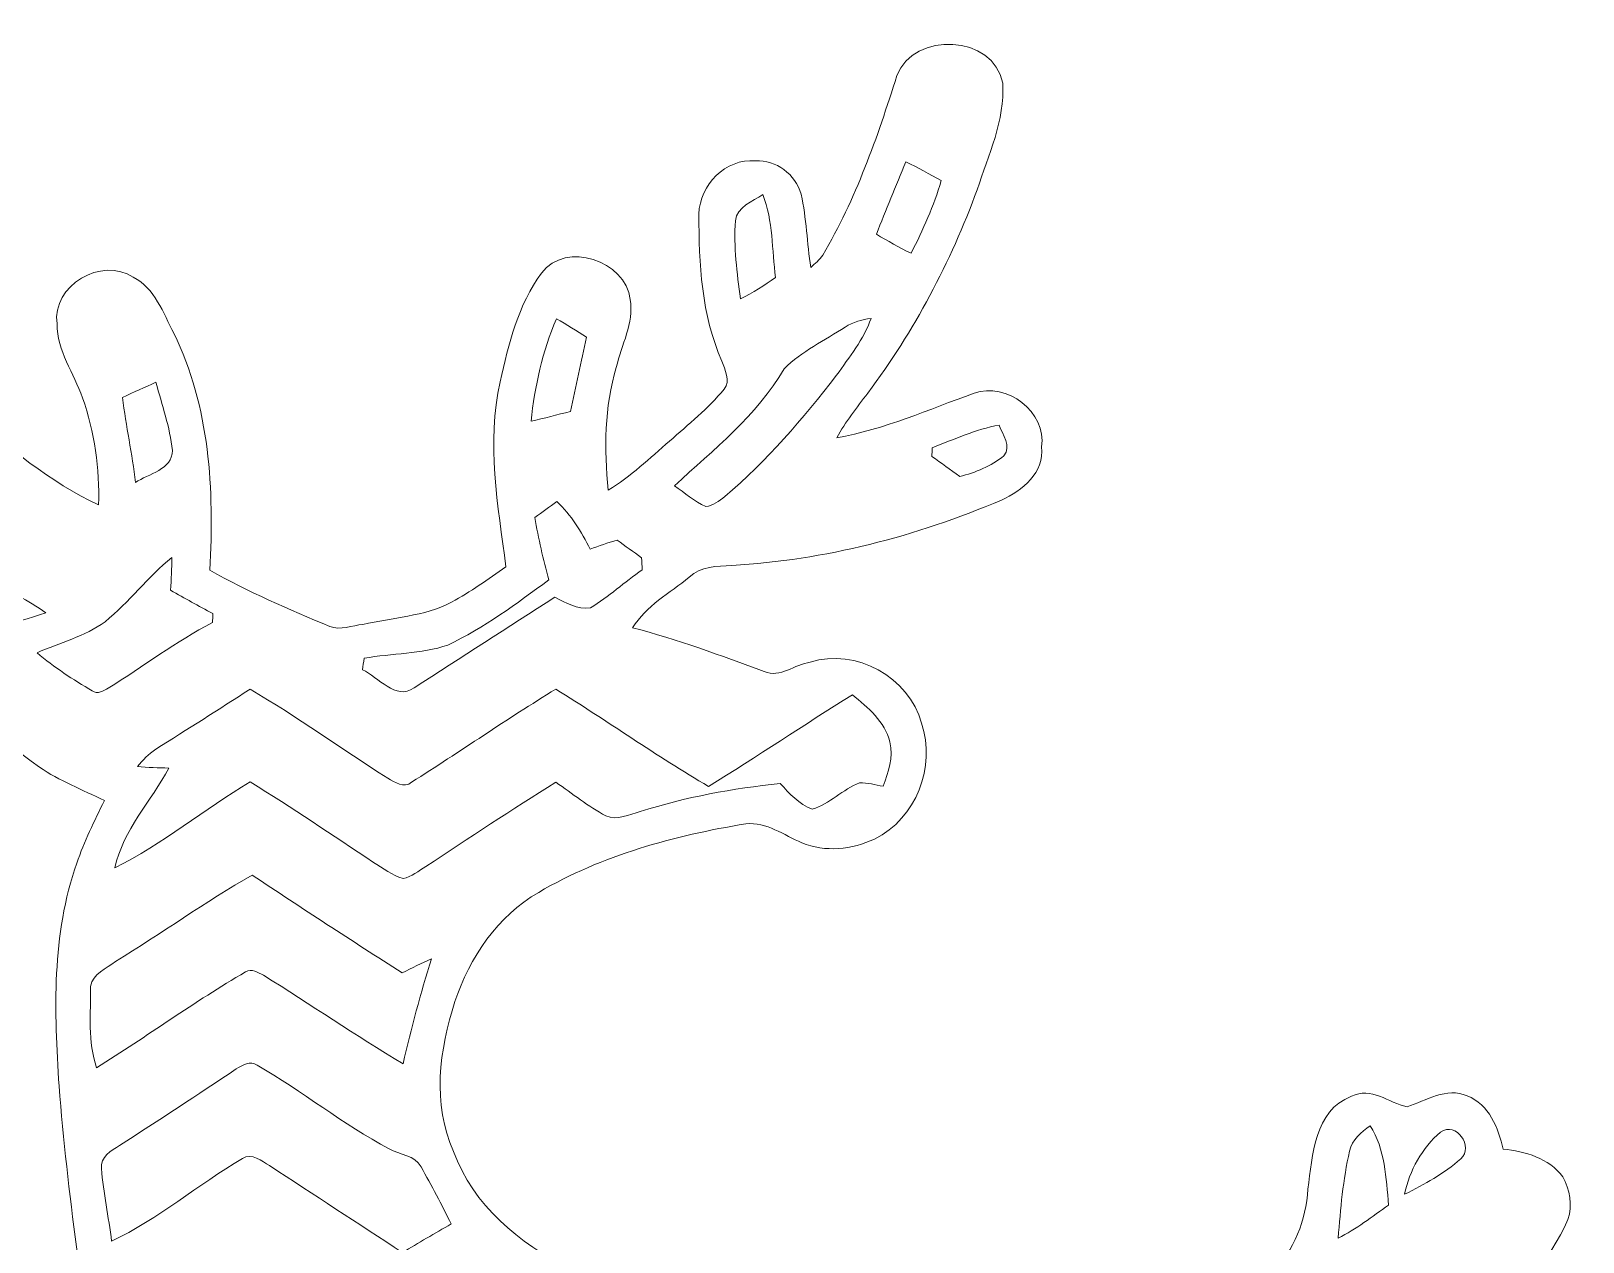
# Model space of a CAD drawing. Header units: centimetres. Extents: x -16.4 to 16.4, y -12.9 to 13.
# Drawn here: x -0.06 to 16.4, y 0.2 to 13.04 of the extents above; entities that cross this region are included whole.
import ezdxf

# ---------------------------------------------------------------- set-up
doc = ezdxf.new("R2010")
doc.units = ezdxf.units.CM
doc.header["$MEASUREMENT"] = 0
doc.layers.add('Layer 1', color=7, linetype='Continuous')

msp = doc.modelspace()

# ---------------------------------------------------------------- linework, layer by layer
at = {"layer": 'Layer 1', "color": 8, "lineweight": 9}
for points, knots in [([(9.12174, 12.56405), (9.30024, 13.03642), (10.14726, 13.00079), (10.24427, 12.48292), (10.24427, 12.48292), (10.26473, 12.08992), (10.09539, 11.72021), (9.97299, 11.35403), (9.97299, 11.35403), (9.69111, 10.58462), (9.30588, 9.85366), (8.81235, 9.1982), (8.81235, 9.1982), (8.69911, 9.04263), (8.57634, 8.8934), (8.48356, 8.72406), (8.48356, 8.72406), (8.98944, 8.81085), (9.45899, 9.02605), (9.93983, 9.19538), (9.93983, 9.19538), (10.2873, 9.3245), (10.70782, 8.99324), (10.65667, 8.6267), (10.65667, 8.6267), (10.68877, 8.35542), (10.45206, 8.16209), (10.22981, 8.06367), (10.22981, 8.06367), (9.32494, 7.67702), (8.35621, 7.42655), (7.37231, 7.37011), (7.37231, 7.37011), (7.21638, 7.36093), (7.0414, 7.36305), (6.92005, 7.24452), (6.92005, 7.24452), (6.7112, 7.07907), (6.46497, 6.93901), (6.31856, 6.709), (6.31856, 6.709), (6.79481, 6.588), (7.25448, 6.41443), (7.71521, 6.24475), (7.71521, 6.24475), (7.8849, 6.17207), (8.038, 6.32306), (8.2031, 6.34352), (8.2031, 6.34352), (8.68534, 6.50157), (9.2512, 6.18301), (9.38279, 5.69759), (9.38279, 5.69759), (9.53554, 5.23157), (9.32986, 4.69076), (8.88502, 4.46886), (8.88502, 4.46886), (8.64865, 4.35809), (8.35938, 4.32528), (8.11491, 4.43041), (8.11491, 4.43041), (7.92229, 4.50837), (7.74202, 4.65372), (7.52083, 4.63044), (7.52083, 4.63044), (6.75848, 4.50485), (5.99471, 4.29706), (5.32373, 3.90407), (5.32373, 3.90407), (4.8877, 3.65359), (4.59419, 3.21403), (4.43473, 2.74554), (4.43473, 2.74554), (4.27175, 2.23613), (4.19167, 1.66146), (4.42203, 1.15769), (4.42203, 1.15769), (4.62417, 0.58619), (5.12335, 0.18261), (5.64546, -0.08726), (5.64546, -0.08726), (6.26494, -0.39347), (6.93099, -0.59703), (7.60585, -0.7399), (7.60585, -0.7399), (9.00355, -1.01189), (10.463, -1.02812), (11.84906, -0.68028), (11.84906, -0.68028), (12.2865, -0.55822), (12.74194, -0.4284), (13.09719, -0.13101), (13.09719, -0.13101), (13.33284, 0.10571), (13.46161, 0.42673), (13.47889, 0.75835), (13.47889, 0.75835), (13.53428, 1.115), (13.54134, 1.5902), (13.94174, 1.74119), (13.94174, 1.74119), (14.14847, 1.85019), (14.33509, 1.67098), (14.53052, 1.63112), (14.53052, 1.63112), (14.73408, 1.69532), (14.94927, 1.84102), (15.1687, 1.74683), (15.1687, 1.74683), (15.40224, 1.65299), (15.4989, 1.40781), (15.54935, 1.18133), (15.54935, 1.18133), (15.78218, 1.16051), (16.03547, 1.08431), (16.18188, 0.88852), (16.18188, 0.88852), (16.25984, 0.75623), (16.28489, 0.58407), (16.23691, 0.43661), (16.23691, 0.43661), (16.05594, -0.02129), (15.64424, -0.32715), (15.42235, -0.76036), (15.42235, -0.76036), (15.29464, -0.97203), (15.25795, -1.22144), (15.24666, -1.46451), (15.24666, -1.46451), (15.22761, -1.86103), (15.24878, -2.26108), (15.32145, -2.65231), (15.32145, -2.65231), (15.6132, -4.35799), (16.2228, -6.00688), (16.32651, -7.74396), (16.32651, -7.74396), (16.39601, -8.52147), (16.20975, -9.28454), (16.0577, -10.04019), (16.0577, -10.04019), (15.89119, -10.7969), (15.71092, -11.55008), (15.52747, -12.30291), (15.52747, -12.30291), (13.9749, -12.36359), (12.41985, -12.31137), (10.86657, -12.33078), (10.86657, -12.33078), (10.35328, -12.32337), (9.83576, -12.35829), (9.32564, -12.29091), (9.32564, -12.29091), (10.23581, -11.30314), (11.14844, -10.28184), (11.70971, -9.04676), (11.70971, -9.04676), (11.8727, -8.70634), (11.92773, -8.30311), (11.79544, -7.94328), (11.79544, -7.94328), (11.58201, -7.2857), (11.25534, -6.64753), (10.75263, -6.16422), (10.75263, -6.16422), (10.36775, -5.7931), (9.84952, -5.57261), (9.314, -5.56168), (9.314, -5.56168), (8.45851, -5.47595), (7.5367, -5.71408), (6.92181, -6.33849), (6.92181, -6.33849), (6.43427, -6.84367), (6.17604, -7.54182), (6.14888, -8.23785), (6.14888, -8.23785), (6.07197, -9.61226), (6.3429, -10.97188), (6.5969, -12.31526), (6.5969, -12.31526), (4.8242, -12.34454), (3.05114, -12.32619), (1.27843, -12.32513), (1.27843, -12.32513), (1.25514, -12.30009), (1.23186, -12.27539), (1.20893, -12.25105), (1.20893, -12.25105), (1.30559, -11.25692), (1.35569, -10.25856), (1.37685, -9.2602), (1.37685, -9.2602), (1.37368, -8.56099), (1.40437, -7.85897), (1.32676, -7.16258), (1.32676, -7.16258), (1.16836, -5.28545), (0.92459, -3.41713), (0.65648, -1.55305), (0.65648, -1.55305), (0.50267, -0.42064), (0.32663, 0.71037), (0.23879, 1.85055), (0.23879, 1.85055), (0.18905, 2.64006), (0.15554, 3.4578), (0.42859, 4.2138), (0.42859, 4.2138), (0.49985, 4.44558), (0.61521, 4.65972), (0.71892, 4.87773), (0.71892, 4.87773), (0.48644, 4.99027), (0.24338, 5.08622), (0.02959, 5.23263), (0.02959, 5.23263), (-0.44877, 5.54907), (-0.75251, 6.05919), (-0.967, 6.57953), (-0.967, 6.57953), (-0.61528, 6.68642), (-0.25016, 6.7471), (0.09733, 6.8681), (0.09733, 6.8681), (0.00278, 6.9316), (-0.09141, 6.99793), (-0.19442, 7.04555), (-0.19442, 7.04555), (-0.39868, 7.07977), (-0.60541, 7.05225), (-0.81037, 7.04908), (-0.81037, 7.04908), (-1.71771, 7.01415), (-2.62188, 7.17608), (-3.49078, 7.42796), (-3.49078, 7.42796), (-3.67845, 7.483), (-3.85026, 7.61494), (-3.93386, 7.79344), (-3.93386, 7.79344), (-4.01571, 8.01675), (-3.96667, 8.29827), (-3.77511, 8.45102), (-3.77511, 8.45102), (-3.62095, 8.58507), (-3.39905, 8.60589), (-3.20608, 8.56002), (-3.20608, 8.56002), (-2.74959, 8.44431), (-2.29063, 8.28839), (-1.81438, 8.29086), (-1.81438, 8.29086), (-2.46419, 8.99712), (-3.09884, 9.73372), (-3.52852, 10.60049), (-3.52852, 10.60049), (-3.68304, 10.92964), (-3.87495, 11.24996), (-3.96138, 11.60591), (-3.96138, 11.60591), (-4.10355, 12.02642), (-3.60684, 12.42788), (-3.21561, 12.28889), (-3.21561, 12.28889), (-2.99795, 12.23174), (-2.85895, 12.03842), (-2.78028, 11.83945), (-2.78028, 11.83945), (-2.57743, 11.34873), (-2.32696, 10.87813), (-2.03486, 10.43433), (-2.03486, 10.43433), (-1.95337, 10.31298), (-1.86588, 10.19339), (-1.75617, 10.09532), (-1.75617, 10.09532), (-1.74417, 10.33343), (-1.74206, 10.57157), (-1.74488, 10.80969), (-1.74488, 10.80969), (-1.72618, 11.09615), (-1.45031, 11.33568), (-1.16174, 11.30499), (-1.16174, 11.30499), (-0.95466, 11.30852), (-0.77545, 11.15259), (-0.68408, 10.97655), (-0.68408, 10.97655), (-0.49146, 10.32497), (-0.54155, 9.62435), (-0.74616, 8.98194), (-0.74616, 8.98194), (-0.2992, 8.6327), (0.14072, 8.25276), (0.65789, 8.01146), (0.65789, 8.01146), (0.66953, 8.39598), (0.61697, 8.78545), (0.48679, 9.14775), (0.48679, 9.14775), (0.39648, 9.40881), (0.21657, 9.64517), (0.21727, 9.93127), (0.21727, 9.93127), (0.15906, 10.33803), (0.69317, 10.64953), (1.02407, 10.42516), (1.02407, 10.42516), (1.25479, 10.31192), (1.34228, 10.04663), (1.45517, 9.83214), (1.45517, 9.83214), (1.83617, 9.05462), (1.88626, 8.17056), (1.83582, 7.32001), (1.83582, 7.32001), (2.24504, 7.09071), (2.67543, 6.90162), (3.10934, 6.72452), (3.10934, 6.72452), (3.22259, 6.6769), (3.34606, 6.73405), (3.4593, 6.74534), (3.4593, 6.74534), (3.77433, 6.81589), (4.107, 6.82965), (4.3991, 6.97923), (4.3991, 6.97923), (4.60054, 7.09035), (4.78786, 7.22406), (4.97554, 7.35635), (4.97554, 7.35635), (4.8944, 8.00511), (4.76493, 8.66902), (4.91627, 9.31815), (4.91627, 9.31815), (5.00482, 9.71855), (5.10677, 10.13553), (5.35301, 10.47067), (5.35301, 10.47067), (5.61548, 10.81533), (6.24377, 10.60261), (6.29422, 10.18985), (6.29422, 10.18985), (6.33797, 9.93621), (6.19897, 9.70973), (6.14711, 9.47054), (6.14711, 9.47054), (6.01976, 9.05002), (6.01729, 8.60271), (6.06033, 8.1688), (6.06033, 8.1688), (6.30092, 8.30991), (6.49989, 8.50923), (6.71156, 8.68807), (6.71156, 8.68807), (6.90911, 8.86623), (7.12184, 9.0324), (7.28976, 9.23982), (7.28976, 9.23982), (7.36173, 9.33048), (7.29611, 9.44337), (7.26683, 9.53722), (7.26683, 9.53722), (7.04811, 10.02511), (7.02447, 10.57051), (7.0213, 11.09615), (7.0213, 11.09615), (7.0347, 11.40483), (7.30246, 11.68634), (7.62243, 11.66024), (7.62243, 11.66024), (7.8415, 11.67329), (8.04753, 11.5163), (8.10679, 11.3064), (8.10679, 11.3064), (8.16218, 11.05099), (8.16959, 10.78747), (8.20768, 10.52888), (8.20768, 10.52888), (8.25214, 10.57015), (8.29976, 10.60967), (8.33575, 10.65941), (8.33575, 10.65941), (8.68675, 11.25349), (8.91501, 11.90859), (9.12174, 12.56405), (9.12174, 12.56405), (9.12174, 12.56405), (9.12174, 12.56405), (9.12174, 12.56405)], [0, 0, 0, 0, 0.01010101, 0.01010101, 0.01010101, 0.01010101, 0.02020202, 0.02020202, 0.02020202, 0.02020202, 0.03030303, 0.03030303, 0.03030303, 0.03030303, 0.04040404, 0.04040404, 0.04040404, 0.04040404, 0.05050505, 0.05050505, 0.05050505, 0.05050505, 0.06060606, 0.06060606, 0.06060606, 0.06060606, 0.07070707, 0.07070707, 0.07070707, 0.07070707, 0.08080808, 0.08080808, 0.08080808, 0.08080808, 0.09090909, 0.09090909, 0.09090909, 0.09090909, 0.1010101, 0.1010101, 0.1010101, 0.1010101, 0.11111111, 0.11111111, 0.11111111, 0.11111111, 0.12121212, 0.12121212, 0.12121212, 0.12121212, 0.13131313, 0.13131313, 0.13131313, 0.13131313, 0.14141414, 0.14141414, 0.14141414, 0.14141414, 0.15151515, 0.15151515, 0.15151515, 0.15151515, 0.16161616, 0.16161616, 0.16161616, 0.16161616, 0.17171717, 0.17171717, 0.17171717, 0.17171717, 0.18181818, 0.18181818, 0.18181818, 0.18181818, 0.19191919, 0.19191919, 0.19191919, 0.19191919, 0.2020202, 0.2020202, 0.2020202, 0.2020202, 0.21212121, 0.21212121, 0.21212121, 0.21212121, 0.22222222, 0.22222222, 0.22222222, 0.22222222, 0.23232323, 0.23232323, 0.23232323, 0.23232323, 0.24242424, 0.24242424, 0.24242424, 0.24242424, 0.25252525, 0.25252525, 0.25252525, 0.25252525, 0.26262626, 0.26262626, 0.26262626, 0.26262626, 0.27272727, 0.27272727, 0.27272727, 0.27272727, 0.28282828, 0.28282828, 0.28282828, 0.28282828, 0.29292929, 0.29292929, 0.29292929, 0.29292929, 0.3030303, 0.3030303, 0.3030303, 0.3030303, 0.31313131, 0.31313131, 0.31313131, 0.31313131, 0.32323232, 0.32323232, 0.32323232, 0.32323232, 0.33333333, 0.33333333, 0.33333333, 0.33333333, 0.34343434, 0.34343434, 0.34343434, 0.34343434, 0.35353535, 0.35353535, 0.35353535, 0.35353535, 0.36363636, 0.36363636, 0.36363636, 0.36363636, 0.37373737, 0.37373737, 0.37373737, 0.37373737, 0.38383838, 0.38383838, 0.38383838, 0.38383838, 0.39393939, 0.39393939, 0.39393939, 0.39393939, 0.4040404, 0.4040404, 0.4040404, 0.4040404, 0.41414141, 0.41414141, 0.41414141, 0.41414141, 0.42424242, 0.42424242, 0.42424242, 0.42424242, 0.43434343, 0.43434343, 0.43434343, 0.43434343, 0.44444444, 0.44444444, 0.44444444, 0.44444444, 0.45454545, 0.45454545, 0.45454545, 0.45454545, 0.46464646, 0.46464646, 0.46464646, 0.46464646, 0.47474747, 0.47474747, 0.47474747, 0.47474747, 0.48484848, 0.48484848, 0.48484848, 0.48484848, 0.49494949, 0.49494949, 0.49494949, 0.49494949, 0.50505051, 0.50505051, 0.50505051, 0.50505051, 0.51515152, 0.51515152, 0.51515152, 0.51515152, 0.52525253, 0.52525253, 0.52525253, 0.52525253, 0.53535354, 0.53535354, 0.53535354, 0.53535354, 0.54545455, 0.54545455, 0.54545455, 0.54545455, 0.55555556, 0.55555556, 0.55555556, 0.55555556, 0.56565657, 0.56565657, 0.56565657, 0.56565657, 0.57575758, 0.57575758, 0.57575758, 0.57575758, 0.58585859, 0.58585859, 0.58585859, 0.58585859, 0.5959596, 0.5959596, 0.5959596, 0.5959596, 0.60606061, 0.60606061, 0.60606061, 0.60606061, 0.61616162, 0.61616162, 0.61616162, 0.61616162, 0.62626263, 0.62626263, 0.62626263, 0.62626263, 0.63636364, 0.63636364, 0.63636364, 0.63636364, 0.64646465, 0.64646465, 0.64646465, 0.64646465, 0.65656566, 0.65656566, 0.65656566, 0.65656566, 0.66666667, 0.66666667, 0.66666667, 0.66666667, 0.67676768, 0.67676768, 0.67676768, 0.67676768, 0.68686869, 0.68686869, 0.68686869, 0.68686869, 0.6969697, 0.6969697, 0.6969697, 0.6969697, 0.70707071, 0.70707071, 0.70707071, 0.70707071, 0.71717172, 0.71717172, 0.71717172, 0.71717172, 0.72727273, 0.72727273, 0.72727273, 0.72727273, 0.73737374, 0.73737374, 0.73737374, 0.73737374, 0.74747475, 0.74747475, 0.74747475, 0.74747475, 0.75757576, 0.75757576, 0.75757576, 0.75757576, 0.76767677, 0.76767677, 0.76767677, 0.76767677, 0.77777778, 0.77777778, 0.77777778, 0.77777778, 0.78787879, 0.78787879, 0.78787879, 0.78787879, 0.7979798, 0.7979798, 0.7979798, 0.7979798, 0.80808081, 0.80808081, 0.80808081, 0.80808081, 0.81818182, 0.81818182, 0.81818182, 0.81818182, 0.82828283, 0.82828283, 0.82828283, 0.82828283, 0.83838384, 0.83838384, 0.83838384, 0.83838384, 0.84848485, 0.84848485, 0.84848485, 0.84848485, 0.85858586, 0.85858586, 0.85858586, 0.85858586, 0.86868687, 0.86868687, 0.86868687, 0.86868687, 0.87878788, 0.87878788, 0.87878788, 0.87878788, 0.88888889, 0.88888889, 0.88888889, 0.88888889, 0.8989899, 0.8989899, 0.8989899, 0.8989899, 0.90909091, 0.90909091, 0.90909091, 0.90909091, 0.91919192, 0.91919192, 0.91919192, 0.91919192, 0.92929293, 0.92929293, 0.92929293, 0.92929293, 0.93939394, 0.93939394, 0.93939394, 0.93939394, 0.94949495, 0.94949495, 0.94949495, 0.94949495, 0.95959596, 0.95959596, 0.95959596, 0.95959596, 0.96969697, 0.96969697, 0.96969697, 0.96969697, 0.97979798, 0.97979798, 0.97979798, 0.97979798, 1, 1, 1, 1]), ([(9.21699, 11.64895), (9.11115, 11.39354), (9.00532, 11.13813), (8.90407, 10.88095), (8.90407, 10.88095), (9.02472, 10.81251), (9.14572, 10.74019), (9.27237, 10.68093), (9.27237, 10.68093), (9.39972, 10.92787), (9.51402, 11.18293), (9.59093, 11.45033), (9.59093, 11.45033), (9.4664, 11.51842), (9.34504, 11.58933), (9.21699, 11.64895), (9.21699, 11.64895), (9.21699, 11.64895), (9.21699, 11.64895), (9.21699, 11.64895)], [0, 0, 0, 0, 0.16666667, 0.16666667, 0.16666667, 0.16666667, 0.33333333, 0.33333333, 0.33333333, 0.33333333, 0.5, 0.5, 0.5, 0.5, 0.66666667, 0.66666667, 0.66666667, 0.66666667, 1, 1, 1, 1]), ([(7.409, 11.02524), (7.39171, 10.74866), (7.42452, 10.47067), (7.46333, 10.19692), (7.46333, 10.19692), (7.59527, 10.259), (7.71345, 10.34402), (7.83621, 10.42199), (7.83621, 10.42199), (7.79529, 10.7155), (7.81081, 11.02277), (7.70004, 11.30182), (7.70004, 11.30182), (7.59068, 11.2302), (7.4284, 11.17376), (7.409, 11.02524), (7.409, 11.02524), (7.409, 11.02524), (7.409, 11.02524), (7.409, 11.02524)], [0, 0, 0, 0, 0.16666667, 0.16666667, 0.16666667, 0.16666667, 0.33333333, 0.33333333, 0.33333333, 0.33333333, 0.5, 0.5, 0.5, 0.5, 0.66666667, 0.66666667, 0.66666667, 0.66666667, 1, 1, 1, 1]), ([(5.51211, 9.9856), (5.36148, 9.64094), (5.28387, 9.27087), (5.24259, 8.89834), (5.24259, 8.89834), (5.38264, 8.93115), (5.52058, 8.9689), (5.66099, 9.0017), (5.66099, 9.0017), (5.71743, 9.26523), (5.77493, 9.52839), (5.83244, 9.79193), (5.83244, 9.79193), (5.72519, 9.85719), (5.62112, 9.92422), (5.51211, 9.9856), (5.51211, 9.9856), (5.51211, 9.9856), (5.51211, 9.9856), (5.51211, 9.9856)], [0, 0, 0, 0, 0.16666667, 0.16666667, 0.16666667, 0.16666667, 0.33333333, 0.33333333, 0.33333333, 0.33333333, 0.5, 0.5, 0.5, 0.5, 0.66666667, 0.66666667, 0.66666667, 0.66666667, 1, 1, 1, 1]), ([(8.57493, 9.89776), (8.35339, 9.75877), (8.11454, 9.63847), (7.92511, 9.45501), (7.92511, 9.45501), (7.63584, 8.95937), (7.18005, 8.59707), (6.76236, 8.21466), (6.76236, 8.21466), (6.87207, 8.14057), (6.97367, 8.0492), (7.09644, 7.99488), (7.09644, 7.99488), (7.17405, 8.0037), (7.2379, 8.0545), (7.29717, 8.10142), (7.29717, 8.10142), (7.74449, 8.47818), (8.1262, 8.92586), (8.4832, 9.38729), (8.4832, 9.38729), (8.6162, 9.57991), (8.77177, 9.76512), (8.84763, 9.98982), (8.84763, 9.98982), (8.75167, 9.97608), (8.65677, 9.95102), (8.57493, 9.89776), (8.57493, 9.89776), (8.57493, 9.89776), (8.57493, 9.89776), (8.57493, 9.89776)], [0, 0, 0, 0, 0.11111111, 0.11111111, 0.11111111, 0.11111111, 0.22222222, 0.22222222, 0.22222222, 0.22222222, 0.33333333, 0.33333333, 0.33333333, 0.33333333, 0.44444444, 0.44444444, 0.44444444, 0.44444444, 0.55555556, 0.55555556, 0.55555556, 0.55555556, 0.66666667, 0.66666667, 0.66666667, 0.66666667, 0.77777778, 0.77777778, 0.77777778, 0.77777778, 1, 1, 1, 1]), ([(0.91224, 9.15234), (0.94752, 8.84966), (1.01525, 8.55156), (1.04806, 8.24852), (1.04806, 8.24852), (1.18565, 8.34413), (1.43753, 8.3847), (1.4407, 8.58895), (1.4407, 8.58895), (1.41319, 8.8359), (1.32958, 9.07261), (1.26502, 9.3118), (1.26502, 9.3118), (1.14684, 9.26028), (1.02901, 9.20632), (0.91224, 9.15234), (0.91224, 9.15234), (0.91224, 9.15234), (0.91224, 9.15234), (0.91224, 9.15234)], [0, 0, 0, 0, 0.16666667, 0.16666667, 0.16666667, 0.16666667, 0.33333333, 0.33333333, 0.33333333, 0.33333333, 0.5, 0.5, 0.5, 0.5, 0.66666667, 0.66666667, 0.66666667, 0.66666667, 1, 1, 1, 1]), ([(9.49462, 8.61753), (9.49427, 8.5946), (9.49392, 8.54874), (9.49392, 8.52616), (9.49392, 8.52616), (9.59199, 8.4556), (9.6883, 8.38505), (9.78743, 8.31308), (9.78743, 8.31308), (9.9557, 8.35542), (10.11904, 8.42315), (10.25697, 8.5311), (10.25697, 8.5311), (10.33882, 8.63481), (10.24392, 8.75758), (10.20512, 8.85848), (10.20512, 8.85848), (9.95747, 8.81191), (9.72816, 8.70678), (9.49462, 8.61753), (9.49462, 8.61753), (9.49462, 8.61753), (9.49462, 8.61753), (9.49462, 8.61753)], [0, 0, 0, 0, 0.14285714, 0.14285714, 0.14285714, 0.14285714, 0.28571429, 0.28571429, 0.28571429, 0.28571429, 0.42857143, 0.42857143, 0.42857143, 0.42857143, 0.57142857, 0.57142857, 0.57142857, 0.57142857, 0.71428571, 0.71428571, 0.71428571, 0.71428571, 1, 1, 1, 1]), ([(5.28387, 7.87846), (5.31914, 7.6548), (5.37382, 7.43537), (5.43062, 7.2163), (5.43062, 7.2163), (5.08878, 6.96582), (4.74553, 6.709), (4.36135, 6.52591), (4.36135, 6.52591), (4.07631, 6.42925), (3.76798, 6.43807), (3.47376, 6.38621), (3.47376, 6.38621), (3.46706, 6.34564), (3.46071, 6.30472), (3.45471, 6.2638), (3.45471, 6.2638), (3.62405, 6.19007), (3.80608, 5.93395), (4.00293, 6.07118), (4.00293, 6.07118), (4.50035, 6.3915), (4.9967, 6.71359), (5.49518, 7.03215), (5.49518, 7.03215), (5.61371, 6.97464), (5.73295, 6.90091), (5.8723, 6.91996), (5.8723, 6.91996), (6.06668, 7.03814), (6.23601, 7.19372), (6.42157, 7.3246), (6.42157, 7.3246), (6.41946, 7.36728), (6.41734, 7.40962), (6.41558, 7.4516), (6.41558, 7.4516), (6.32809, 7.51439), (6.2413, 7.57683), (6.15523, 7.63963), (6.15523, 7.63963), (6.05786, 7.61141), (5.96437, 7.57754), (5.86983, 7.54191), (5.86983, 7.54191), (5.7774, 7.72818), (5.66769, 7.90457), (5.51776, 8.04885), (5.51776, 8.04885), (5.43909, 7.99276), (5.36148, 7.93561), (5.28387, 7.87846), (5.28387, 7.87846), (5.28387, 7.87846), (5.28387, 7.87846), (5.28387, 7.87846)], [0, 0, 0, 0, 0.06666667, 0.06666667, 0.06666667, 0.06666667, 0.13333333, 0.13333333, 0.13333333, 0.13333333, 0.2, 0.2, 0.2, 0.2, 0.26666667, 0.26666667, 0.26666667, 0.26666667, 0.33333333, 0.33333333, 0.33333333, 0.33333333, 0.4, 0.4, 0.4, 0.4, 0.46666667, 0.46666667, 0.46666667, 0.46666667, 0.53333333, 0.53333333, 0.53333333, 0.53333333, 0.6, 0.6, 0.6, 0.6, 0.66666667, 0.66666667, 0.66666667, 0.66666667, 0.73333333, 0.73333333, 0.73333333, 0.73333333, 0.8, 0.8, 0.8, 0.8, 0.86666667, 0.86666667, 0.86666667, 0.86666667, 1, 1, 1, 1]), ([(0.72598, 6.77391), (0.51008, 6.61622), (0.24655, 6.55025), (0.0049, 6.44442), (0.0049, 6.44442), (0.18658, 6.29131), (0.38519, 6.15902), (0.59122, 6.04013), (0.59122, 6.04013), (0.64625, 5.99957), (0.70904, 6.04331), (0.7602, 6.06871), (0.7602, 6.06871), (1.12991, 6.29837), (1.47845, 6.56436), (1.86545, 6.76615), (1.86545, 6.76615), (1.86686, 6.78908), (1.86898, 6.83565), (1.87004, 6.85893), (1.87004, 6.85893), (1.72011, 6.94183), (1.56806, 7.0205), (1.42095, 7.10835), (1.42095, 7.10835), (1.42695, 7.22406), (1.434, 7.33906), (1.43577, 7.45513), (1.43577, 7.45513), (1.17965, 7.2484), (0.98139, 6.98099), (0.72598, 6.77391), (0.72598, 6.77391), (0.72598, 6.77391), (0.72598, 6.77391), (0.72598, 6.77391)], [0, 0, 0, 0, 0.1, 0.1, 0.1, 0.1, 0.2, 0.2, 0.2, 0.2, 0.3, 0.3, 0.3, 0.3, 0.4, 0.4, 0.4, 0.4, 0.5, 0.5, 0.5, 0.5, 0.6, 0.6, 0.6, 0.6, 0.7, 0.7, 0.7, 0.7, 0.8, 0.8, 0.8, 0.8, 1, 1, 1, 1]), ([(1.26361, 5.42101), (1.18706, 5.37303), (1.12779, 5.30389), (1.06852, 5.23686), (1.06852, 5.23686), (1.17965, 5.22663), (1.29113, 5.22522), (1.40296, 5.2224), (1.40296, 5.2224), (1.21316, 4.86891), (0.91895, 4.56588), (0.82969, 4.16406), (0.82969, 4.16406), (1.33805, 4.41524), (1.77831, 4.7853), (2.26515, 5.07423), (2.26515, 5.07423), (2.70824, 4.80189), (3.13827, 4.51014), (3.57078, 4.22192), (3.57078, 4.22192), (3.67308, 4.16195), (3.76869, 4.08151), (3.88546, 4.05012), (3.88546, 4.05012), (3.97753, 4.06599), (4.04879, 4.13478), (4.12887, 4.17888), (4.12887, 4.17888), (4.58431, 4.48156), (5.04151, 4.78213), (5.50576, 5.07141), (5.50576, 5.07141), (5.68109, 4.9504), (5.84866, 4.81564), (6.03705, 4.71475), (6.03705, 4.71475), (6.15593, 4.65866), (6.28329, 4.73415), (6.40076, 4.75955), (6.40076, 4.75955), (6.8816, 4.91619), (7.38184, 5.00438), (7.88419, 5.0573), (7.88419, 5.0573), (7.98438, 4.95429), (8.08244, 4.83399), (8.22356, 4.78672), (8.22356, 4.78672), (8.41018, 4.83963), (8.54741, 4.99662), (8.72698, 5.06576), (8.72698, 5.06576), (8.81094, 5.06753), (8.89243, 5.04248), (8.97498, 5.02943), (8.97498, 5.02943), (9.03425, 5.17759), (9.08751, 5.33599), (9.04624, 5.49827), (9.04624, 5.49827), (8.99544, 5.71805), (8.81341, 5.86198), (8.64937, 5.99886), (8.64937, 5.99886), (8.13784, 5.67995), (7.6376, 5.3434), (7.12537, 5.0259), (7.12537, 5.0259), (6.57292, 5.35081), (6.04939, 5.72122), (5.50506, 6.05883), (5.50506, 6.05883), (4.98824, 5.74098), (4.48835, 5.39702), (3.97682, 5.07176), (3.97682, 5.07176), (3.89427, 5.00544), (3.79973, 5.0707), (3.72459, 5.11409), (3.72459, 5.11409), (3.23564, 5.42595), (2.76397, 5.76497), (2.26374, 6.05919), (2.26374, 6.05919), (1.93248, 5.84258), (1.59769, 5.63268), (1.26361, 5.42101), (1.26361, 5.42101), (1.26361, 5.42101), (1.26361, 5.42101), (1.26361, 5.42101)], [0, 0, 0, 0, 0.04166667, 0.04166667, 0.04166667, 0.04166667, 0.08333333, 0.08333333, 0.08333333, 0.08333333, 0.125, 0.125, 0.125, 0.125, 0.16666667, 0.16666667, 0.16666667, 0.16666667, 0.20833333, 0.20833333, 0.20833333, 0.20833333, 0.25, 0.25, 0.25, 0.25, 0.29166667, 0.29166667, 0.29166667, 0.29166667, 0.33333333, 0.33333333, 0.33333333, 0.33333333, 0.375, 0.375, 0.375, 0.375, 0.41666667, 0.41666667, 0.41666667, 0.41666667, 0.45833333, 0.45833333, 0.45833333, 0.45833333, 0.5, 0.5, 0.5, 0.5, 0.54166667, 0.54166667, 0.54166667, 0.54166667, 0.58333333, 0.58333333, 0.58333333, 0.58333333, 0.625, 0.625, 0.625, 0.625, 0.66666667, 0.66666667, 0.66666667, 0.66666667, 0.70833333, 0.70833333, 0.70833333, 0.70833333, 0.75, 0.75, 0.75, 0.75, 0.79166667, 0.79166667, 0.79166667, 0.79166667, 0.83333333, 0.83333333, 0.83333333, 0.83333333, 0.875, 0.875, 0.875, 0.875, 0.91666667, 0.91666667, 0.91666667, 0.91666667, 1, 1, 1, 1]), ([(0.8364, 3.16994), (0.74115, 3.09479), (0.59404, 3.04223), (0.57252, 2.90712), (0.57252, 2.90712), (0.57605, 2.62137), (0.54112, 2.31974), (0.63602, 2.04387), (0.63602, 2.04387), (1.16801, 2.37442), (1.67354, 2.7466), (2.2154, 3.05987), (2.2154, 3.05987), (2.27855, 3.1015), (2.34911, 3.05317), (2.40696, 3.02459), (2.40696, 3.02459), (2.90121, 2.71485), (3.38416, 2.38606), (3.88546, 2.08655), (3.88546, 2.08655), (3.97259, 2.46191), (4.07066, 2.83374), (4.18743, 3.20063), (4.18743, 3.20063), (4.08195, 3.15441), (3.97894, 3.10291), (3.87699, 3.04964), (3.87699, 3.04964), (3.34394, 3.39113), (2.81301, 3.73579), (2.28631, 4.08716), (2.28631, 4.08716), (1.78925, 3.80352), (1.32464, 3.46733), (0.8364, 3.16994), (0.8364, 3.16994), (0.8364, 3.16994), (0.8364, 3.16994), (0.8364, 3.16994)], [0, 0, 0, 0, 0.09090909, 0.09090909, 0.09090909, 0.09090909, 0.18181818, 0.18181818, 0.18181818, 0.18181818, 0.27272727, 0.27272727, 0.27272727, 0.27272727, 0.36363636, 0.36363636, 0.36363636, 0.36363636, 0.45454545, 0.45454545, 0.45454545, 0.45454545, 0.54545455, 0.54545455, 0.54545455, 0.54545455, 0.63636364, 0.63636364, 0.63636364, 0.63636364, 0.72727273, 0.72727273, 0.72727273, 0.72727273, 0.81818182, 0.81818182, 0.81818182, 0.81818182, 1, 1, 1, 1]), ([(2.11804, 2.03187), (1.70635, 1.75988), (1.29642, 1.48507), (0.87979, 1.22048), (0.87979, 1.22048), (0.79336, 1.16933), (0.67235, 1.09595), (0.68682, 0.97601), (0.68682, 0.97601), (0.70869, 0.71742), (0.76372, 0.46237), (0.79547, 0.20484), (0.79547, 0.20484), (1.29148, 0.43944), (1.71058, 0.80562), (2.18295, 1.08114), (2.18295, 1.08114), (2.28102, 1.14852), (2.39003, 1.05503), (2.47046, 1.0067), (2.47046, 1.0067), (2.93789, 0.69661), (3.41132, 0.39534), (3.87805, 0.08419), (3.87805, 0.08419), (4.0495, 0.1872), (4.22165, 0.28915), (4.39592, 0.38758), (4.39592, 0.38758), (4.29679, 0.5936), (4.18743, 0.79433), (4.07666, 0.9933), (4.07666, 0.9933), (4.01069, 1.11888), (3.85018, 1.12065), (3.73729, 1.1845), (3.73729, 1.1845), (3.24869, 1.4445), (2.81689, 1.79728), (2.33782, 2.0728), (2.33782, 2.0728), (2.26409, 2.12113), (2.18189, 2.07244), (2.11804, 2.03187), (2.11804, 2.03187), (2.11804, 2.03187), (2.11804, 2.03187), (2.11804, 2.03187)], [0, 0, 0, 0, 0.07692308, 0.07692308, 0.07692308, 0.07692308, 0.15384615, 0.15384615, 0.15384615, 0.15384615, 0.23076923, 0.23076923, 0.23076923, 0.23076923, 0.30769231, 0.30769231, 0.30769231, 0.30769231, 0.38461538, 0.38461538, 0.38461538, 0.38461538, 0.46153846, 0.46153846, 0.46153846, 0.46153846, 0.53846154, 0.53846154, 0.53846154, 0.53846154, 0.61538462, 0.61538462, 0.61538462, 0.61538462, 0.69230769, 0.69230769, 0.69230769, 0.69230769, 0.76923077, 0.76923077, 0.76923077, 0.76923077, 0.84615385, 0.84615385, 0.84615385, 0.84615385, 1, 1, 1, 1]), ([(14.88648, 1.3616), (14.69174, 1.19685), (14.55487, 0.95449), (14.50548, 0.70331), (14.50548, 0.70331), (14.71432, 0.80844), (14.92493, 0.92204), (15.10026, 1.07726), (15.10026, 1.07726), (15.24419, 1.20637), (15.05052, 1.48189), (14.88648, 1.3616), (14.88648, 1.3616), (14.88648, 1.3616), (14.88648, 1.3616), (14.88648, 1.3616)], [0, 0, 0, 0, 0.2, 0.2, 0.2, 0.2, 0.4, 0.4, 0.4, 0.4, 0.6, 0.6, 0.6, 0.6, 1, 1, 1, 1]), ([(13.92198, 1.16122), (13.85178, 0.85818), (13.82567, 0.54703), (13.79992, 0.23765), (13.79992, 0.23765), (13.99183, 0.3329), (14.16046, 0.46589), (14.33579, 0.58795), (14.33579, 0.58795), (14.30827, 0.87406), (14.29981, 1.17956), (14.14035, 1.42968), (14.14035, 1.42968), (14.04651, 1.36054), (13.94668, 1.28187), (13.92198, 1.16122), (13.92198, 1.16122), (13.92198, 1.16122), (13.92198, 1.16122), (13.92198, 1.16122)], [0, 0, 0, 0, 0.16666667, 0.16666667, 0.16666667, 0.16666667, 0.33333333, 0.33333333, 0.33333333, 0.33333333, 0.5, 0.5, 0.5, 0.5, 0.66666667, 0.66666667, 0.66666667, 0.66666667, 1, 1, 1, 1])]:
    msp.add_open_spline(points, degree=3, knots=knots, dxfattribs=at)

doc.saveas('drawing.dxf')
